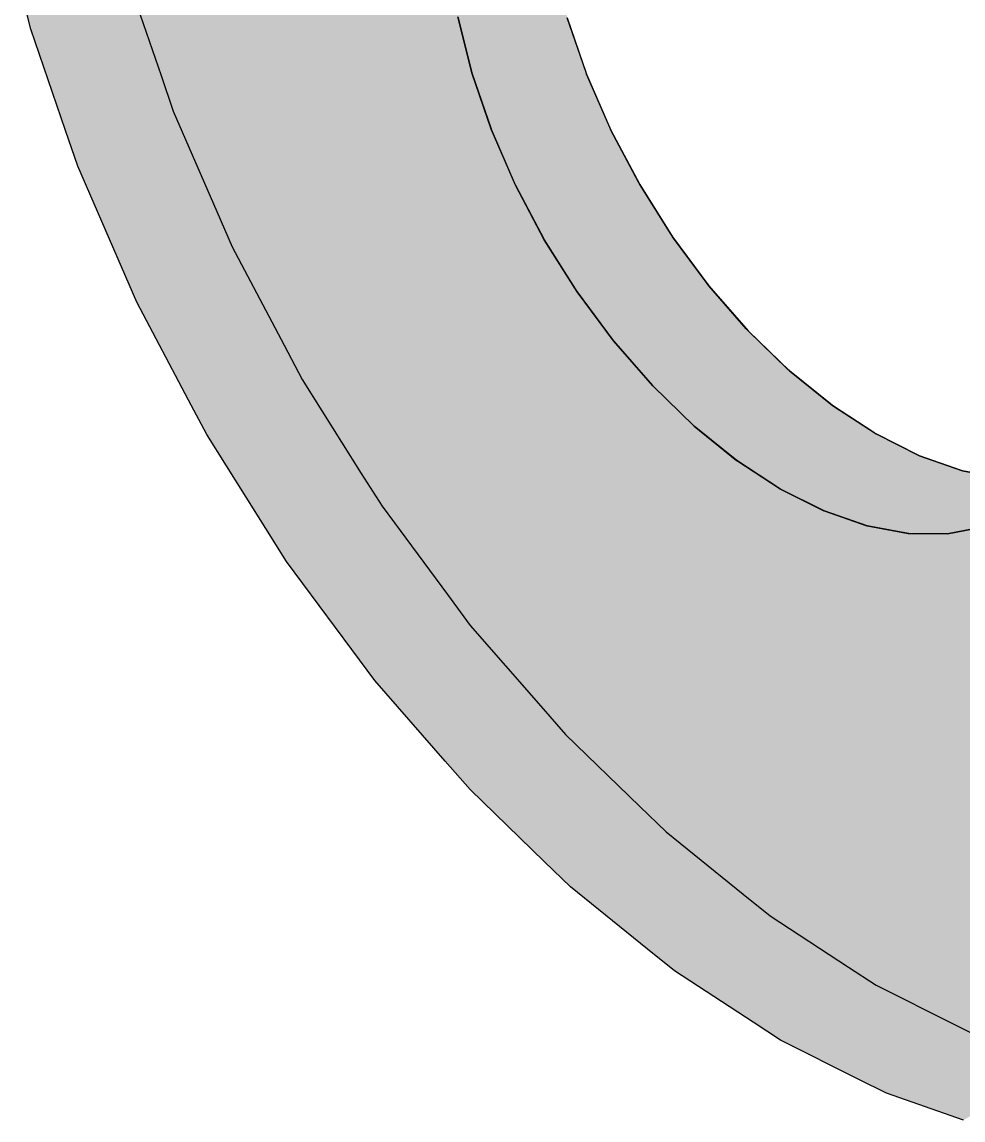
# Model space of a CAD drawing. Extents: x 0 to 297, y 0 to 210.
# Drawn here: x 188.58 to 209.49, y 142.14 to 166.55 of the extents above; entities that cross this region are included whole.
import ezdxf

# ---------------------------------------------------------------- set-up
doc = ezdxf.new("R2010")
doc.units = 0
doc.layers.add('SOMBRA', color=8, linetype='CONTINUOUS')
doc.layers.add('VISIBLE', color=7, linetype='CONTINUOUS')

msp = doc.modelspace()

# ---------------------------------------------------------------- linework, layer by layer
at = {"layer": 'SOMBRA', "color": 252}
for points in [[(189.2592, 169.0718), (188.5836, 167.1705), (189.9635, 166.2694)], [(189.2592, 169.0718), (189.9635, 166.2694), (193.1191, 165.9568)], [(192.5584, 168.1878), (189.2592, 169.0718), (193.1191, 165.9568)], [(190.705, 168.3952), (190.902, 167.6113), (188.7807, 166.3866)], [(190.705, 168.3952), (188.7807, 166.3866), (189.1349, 167.4888)], [(192.5584, 168.1878), (193.1191, 165.9568), (195.0582, 165.7647)], [(194.5857, 167.6446), (192.5584, 168.1878), (195.0582, 165.7647)], [(198.5778, 165.4243), (200.389, 167.8828), (198.2677, 166.658)], [(198.5778, 165.4243), (200.6864, 166.6996), (200.389, 167.8828)], [(189.1349, 167.4888), (188.7807, 166.3866), (188.5836, 167.1705)], [(190.104, 164.4512), (188.7807, 166.3866), (190.902, 167.6113)], [(191.6741, 165.3577), (190.104, 164.4512), (190.902, 167.6113)], [(194.5857, 167.6446), (195.0582, 165.7647), (196.3353, 165.6382)], [(195.921, 167.2868), (194.5857, 167.6446), (196.3353, 165.6382)], [(195.921, 167.2868), (196.3353, 165.6382), (197.2072, 165.5518)], [(196.8326, 167.0426), (195.921, 167.2868), (197.2072, 165.5518)], [(188.5836, 167.1705), (188.7807, 166.3866), (189.9635, 166.2694)], [(196.8326, 167.0426), (197.2072, 165.5518), (197.8075, 165.4924)], [(197.4602, 166.8744), (196.8326, 167.0426), (197.8075, 165.4924)], [(197.4602, 166.8744), (197.8075, 165.4924), (198.211, 165.4524)], [(197.882, 166.7614), (197.4602, 166.8744), (198.211, 165.4524)], [(197.882, 166.7614), (198.211, 165.4524), (198.4605, 165.4277)], [(198.1429, 166.6915), (197.882, 166.7614), (198.4605, 165.4277)], [(200.6864, 166.6996), (198.5778, 165.4243), (198.5799, 165.4159)], [(200.6864, 166.6996), (198.5799, 165.4159), (200.7012, 166.6406)], [(198.1429, 166.6915), (198.4605, 165.4277), (198.5799, 165.4159)], [(198.2677, 166.658), (198.1429, 166.6915), (198.5799, 165.4159)], [(199.0065, 164.1706), (200.7012, 166.6406), (198.5799, 165.4159)], [(199.0065, 164.1706), (201.1103, 165.4464), (200.7012, 166.6406)], [(190.104, 164.4512), (189.5527, 164.133), (188.7807, 166.3866)], [(189.9635, 166.2694), (188.7807, 166.3866), (189.5527, 164.133)], [(189.9635, 166.2694), (189.5527, 164.133), (190.9327, 163.4407)], [(189.9635, 166.2694), (190.9327, 163.4407), (193.8906, 163.7049)], [(193.1191, 165.9568), (189.9635, 166.2694), (193.8906, 163.7049)], [(193.1191, 165.9568), (193.8906, 163.7049), (195.7083, 163.8672)], [(195.0582, 165.7647), (193.1191, 165.9568), (195.7083, 163.8672)], [(195.0582, 165.7647), (195.7083, 163.8672), (196.9054, 163.9742)], [(196.3353, 165.6382), (195.0582, 165.7647), (196.9054, 163.9742)], [(196.3353, 165.6382), (196.9054, 163.9742), (197.7227, 164.0472)], [(197.2072, 165.5518), (196.3353, 165.6382), (197.7227, 164.0472)], [(197.2072, 165.5518), (197.7227, 164.0472), (198.2854, 164.0974)], [(197.8075, 165.4924), (197.2072, 165.5518), (198.2854, 164.0974)], [(197.8075, 165.4924), (198.2854, 164.0974), (198.6636, 164.1312)], [(198.211, 165.4524), (197.8075, 165.4924), (198.6636, 164.1312)], [(191.6741, 165.3577), (191.9452, 164.5664), (189.8238, 163.3417)], [(191.6741, 165.3577), (189.8238, 163.3417), (190.104, 164.4512)], [(198.211, 165.4524), (198.6636, 164.1312), (198.8975, 164.1521)], [(198.4605, 165.4277), (198.211, 165.4524), (198.8975, 164.1521)], [(198.4605, 165.4277), (198.8975, 164.1521), (199.0094, 164.1621)], [(198.5799, 165.4159), (198.4605, 165.4277), (199.0094, 164.1621)], [(201.1103, 165.4464), (199.0065, 164.1706), (199.0094, 164.1621)], [(201.1103, 165.4464), (199.0094, 164.1621), (201.1307, 165.3868)], [(199.5453, 162.9266), (201.1307, 165.3868), (199.0094, 164.1621)], [(199.5453, 162.9266), (201.6447, 164.202), (201.1307, 165.3868)], [(191.345, 161.424), (189.8238, 163.3417), (191.9452, 164.5664)], [(192.915, 162.3305), (191.345, 161.424), (191.9452, 164.5664)], [(190.104, 164.4512), (189.8238, 163.3417), (189.5527, 164.133)], [(189.5527, 164.133), (189.8238, 163.3417), (190.9327, 163.4407)], [(197.7227, 164.0472), (196.9054, 163.9742), (198.3702, 162.5543)], [(198.2854, 164.0974), (197.7227, 164.0472), (198.8858, 162.7134)], [(197.7227, 164.0472), (198.3702, 162.5543), (198.8858, 162.7134)], [(198.6636, 164.1312), (198.2854, 164.0974), (199.2322, 162.8204)], [(198.2854, 164.0974), (198.8858, 162.7134), (199.2322, 162.8204)], [(198.8975, 164.1521), (198.6636, 164.1312), (199.4465, 162.8865)], [(198.6636, 164.1312), (199.2322, 162.8204), (199.4465, 162.8865)], [(199.0094, 164.1621), (198.8975, 164.1521), (199.549, 162.9181)], [(198.8975, 164.1521), (199.4465, 162.8865), (199.549, 162.9181)], [(201.6447, 164.202), (199.5453, 162.9266), (199.549, 162.9181)], [(201.6447, 164.202), (199.549, 162.9181), (201.6703, 164.1429)], [(195.7083, 163.8672), (193.8906, 163.7049), (196.5248, 161.9846)], [(196.9054, 163.9742), (195.7083, 163.8672), (197.6215, 162.3232)], [(195.7083, 163.8672), (196.5248, 161.9846), (197.6215, 162.3232)], [(196.9054, 163.9742), (197.6215, 162.3232), (198.3702, 162.5543)], [(193.8906, 163.7049), (190.9327, 163.4407), (194.8597, 161.4706)], [(193.8906, 163.7049), (194.8597, 161.4706), (196.5248, 161.9846)], [(190.9327, 163.4407), (189.8238, 163.3417), (190.7937, 161.1057)], [(191.345, 161.424), (190.7937, 161.1057), (189.8238, 163.3417)], [(190.9327, 163.4407), (190.7937, 161.1057), (192.15, 160.6342)], [(190.9327, 163.4407), (192.15, 160.6342), (194.8597, 161.4706)], [(199.2322, 162.8204), (198.8858, 162.7134), (199.907, 161.5423)], [(199.4465, 162.8865), (199.2322, 162.8204), (200.0979, 161.6525)], [(199.2322, 162.8204), (199.907, 161.5423), (200.0979, 161.6525)], [(199.549, 162.9181), (199.4465, 162.8865), (200.1893, 161.7053)], [(199.4465, 162.8865), (200.0979, 161.6525), (200.1893, 161.7053)], [(198.3702, 162.5543), (197.6215, 162.3232), (199.1387, 161.0987)], [(198.8858, 162.7134), (198.3702, 162.5543), (199.5982, 161.364)], [(198.3702, 162.5543), (199.1387, 161.0987), (199.5982, 161.364)], [(198.8858, 162.7134), (199.5982, 161.364), (199.907, 161.5423)], [(192.915, 162.3305), (193.2555, 161.5454), (191.1342, 160.3206)], [(192.915, 162.3305), (191.1342, 160.3206), (191.345, 161.424)], [(197.6215, 162.3232), (196.5248, 161.9846), (198.4714, 160.7135)], [(197.6215, 162.3232), (198.4714, 160.7135), (199.1387, 161.0987)], [(196.5248, 161.9846), (194.8597, 161.4706), (197.494, 160.1491)], [(196.5248, 161.9846), (197.494, 160.1491), (198.4714, 160.7135)], [(200.0979, 161.6525), (199.907, 161.5423), (200.8408, 160.4713)], [(200.1893, 161.7053), (200.0979, 161.6525), (200.9195, 160.5443)], [(200.0979, 161.6525), (200.8408, 160.4713), (200.9195, 160.5443)], [(191.345, 161.424), (191.1342, 160.3206), (190.7937, 161.1057)], [(192.8365, 158.4589), (191.1342, 160.3206), (193.2555, 161.5454)], [(194.8597, 161.4706), (192.15, 160.6342), (196.0098, 159.2923)], [(194.4065, 159.3654), (192.8365, 158.4589), (193.2555, 161.5454)], [(194.8597, 161.4706), (196.0098, 159.2923), (197.494, 160.1491)], [(199.5982, 161.364), (199.1387, 161.0987), (200.4106, 160.0723)], [(199.907, 161.5423), (199.5982, 161.364), (200.6764, 160.3189)], [(199.5982, 161.364), (200.4106, 160.0723), (200.6764, 160.3189)], [(199.907, 161.5423), (200.6764, 160.3189), (200.8408, 160.4713)], [(190.7937, 161.1057), (191.1342, 160.3206), (192.15, 160.6342)], [(199.1387, 161.0987), (198.4714, 160.7135), (200.015, 159.7054)], [(199.1387, 161.0987), (200.015, 159.7054), (200.4106, 160.0723)], [(192.15, 160.6342), (191.1342, 160.3206), (192.2852, 158.1406)], [(192.15, 160.6342), (192.2852, 158.1406), (193.5947, 157.8979)], [(192.15, 160.6342), (193.5947, 157.8979), (196.0098, 159.2923)], [(198.4714, 160.7135), (197.494, 160.1491), (199.4405, 159.1726)], [(198.4714, 160.7135), (199.4405, 159.1726), (200.015, 159.7054)], [(200.8408, 160.4713), (200.6764, 160.3189), (201.6624, 159.3631)], [(200.9195, 160.5443), (200.8408, 160.4713), (201.727, 159.4551)], [(200.8408, 160.4713), (201.6624, 159.3631), (201.727, 159.4551)], [(192.8365, 158.4589), (192.2852, 158.1406), (191.1342, 160.3206)], [(197.494, 160.1491), (196.0098, 159.2923), (198.599, 158.3921)], [(197.494, 160.1491), (198.599, 158.3921), (199.4405, 159.1726)], [(200.6764, 160.3189), (200.4106, 160.0723), (201.5274, 159.171)], [(200.6764, 160.3189), (201.5274, 159.171), (201.6624, 159.3631)], [(200.4106, 160.0723), (200.015, 159.7054), (201.309, 158.8604)], [(200.4106, 160.0723), (201.309, 158.8604), (201.5274, 159.171)], [(200.015, 159.7054), (199.4405, 159.1726), (200.9841, 158.3982)], [(200.015, 159.7054), (200.9841, 158.3982), (201.309, 158.8604)], [(201.727, 159.4551), (201.6624, 159.3631), (202.5981, 158.4562)], [(194.4065, 159.3654), (194.8107, 158.5999), (192.6893, 157.3752)], [(194.4065, 159.3654), (192.6893, 157.3752), (192.8365, 158.4589)], [(196.0098, 159.2923), (193.5947, 157.8979), (197.3213, 157.207)], [(196.0098, 159.2923), (197.3213, 157.207), (198.599, 158.3921)], [(199.4405, 159.1726), (198.599, 158.3921), (200.5123, 157.7269)], [(199.4405, 159.1726), (200.5123, 157.7269), (200.9841, 158.3982)], [(201.5274, 159.171), (201.309, 158.8604), (202.4452, 158.1184)], [(201.6624, 159.3631), (201.5274, 159.171), (202.5486, 158.3469)], [(201.5274, 159.171), (202.4452, 158.1184), (202.5486, 158.3469)], [(201.6624, 159.3631), (202.5486, 158.3469), (202.5981, 158.4562)], [(201.309, 158.8604), (200.9841, 158.3982), (202.2781, 157.749)], [(201.309, 158.8604), (202.2781, 157.749), (202.4452, 158.1184)], [(192.8365, 158.4589), (192.6893, 157.3752), (192.2852, 158.1406)], [(194.5531, 155.6066), (192.6893, 157.3752), (194.8107, 158.5999)], [(196.1231, 156.5131), (194.5531, 155.6066), (194.8107, 158.5999)], [(200.9841, 158.3982), (200.5123, 157.7269), (202.0295, 157.1994)], [(200.9841, 158.3982), (202.0295, 157.1994), (202.2781, 157.749)], [(202.5981, 158.4562), (202.5486, 158.3469), (203.5177, 157.5648)], [(198.599, 158.3921), (197.3213, 157.207), (199.8211, 156.7436)], [(198.599, 158.3921), (199.8211, 156.7436), (200.5123, 157.7269)], [(202.5486, 158.3469), (202.4452, 158.1184), (203.4843, 157.4399)], [(202.5486, 158.3469), (203.4843, 157.4399), (203.5177, 157.5648)], [(192.2852, 158.1406), (192.6893, 157.3752), (193.5947, 157.8979)], [(202.4452, 158.1184), (202.2781, 157.749), (203.4144, 157.179)], [(202.4452, 158.1184), (203.4144, 157.179), (203.4843, 157.4399)], [(193.5947, 157.8979), (192.6893, 157.3752), (194.0018, 155.2884)], [(193.5947, 157.8979), (194.0018, 155.2884), (195.242, 155.2786)], [(193.5947, 157.8979), (195.242, 155.2786), (197.3213, 157.207)], [(200.5123, 157.7269), (199.8211, 156.7436), (201.6683, 156.4012)], [(200.5123, 157.7269), (201.6683, 156.4012), (202.0295, 157.1994)], [(202.2781, 157.749), (202.0295, 157.1994), (203.3013, 156.7572)], [(202.2781, 157.749), (203.3013, 156.7572), (203.4144, 157.179)], [(203.4843, 157.4399), (203.4144, 157.179), (204.4534, 156.6578)], [(203.5177, 157.5648), (203.4843, 157.4399), (204.4702, 156.796)], [(203.4843, 157.4399), (204.4534, 156.6578), (204.4702, 156.796)], [(194.5531, 155.6066), (194.0018, 155.2884), (192.6893, 157.3752)], [(197.3213, 157.207), (195.242, 155.2786), (198.7717, 155.2506)], [(197.3213, 157.207), (198.7717, 155.2506), (199.8211, 156.7436)], [(202.0295, 157.1994), (201.6683, 156.4012), (203.1332, 156.1296)], [(202.0295, 157.1994), (203.1332, 156.1296), (203.3013, 156.7572)], [(203.4144, 157.179), (203.3013, 156.7572), (204.4181, 156.369)], [(203.4144, 157.179), (204.4181, 156.369), (204.4534, 156.6578)], [(199.8211, 156.7436), (198.7717, 155.2506), (201.1393, 155.2319)], [(199.8211, 156.7436), (201.1393, 155.2319), (201.6683, 156.4012)], [(203.3013, 156.7572), (203.1332, 156.1296), (204.3611, 155.902)], [(203.3013, 156.7572), (204.3611, 155.902), (204.4181, 156.369)], [(204.4702, 156.796), (204.4534, 156.6578), (205.4393, 156.1632)], [(196.1231, 156.5131), (196.5839, 155.7804), (194.4626, 154.5557)], [(196.1231, 156.5131), (194.4626, 154.5557), (194.5531, 155.6066)], [(204.4534, 156.6578), (204.4181, 156.369), (205.4393, 156.0139)], [(204.4534, 156.6578), (205.4393, 156.0139), (205.4393, 156.1632)], [(201.6683, 156.4012), (201.1393, 155.2319), (202.8889, 155.218)], [(201.6683, 156.4012), (202.8889, 155.218), (203.1332, 156.1296)], [(204.4181, 156.369), (204.3611, 155.902), (205.4393, 155.7021)], [(204.4181, 156.369), (205.4393, 155.7021), (205.4393, 156.0139)], [(203.1332, 156.1296), (202.8889, 155.218), (204.2763, 155.2071)], [(203.1332, 156.1296), (204.2763, 155.2071), (204.3611, 155.902)], [(205.4393, 156.1632), (205.4393, 156.0139), (206.4084, 155.677)], [(205.4393, 156.0139), (205.4393, 155.7021), (206.4253, 155.5193)], [(205.4393, 156.0139), (206.4253, 155.5193), (206.4084, 155.677)], [(196.4654, 152.9161), (194.4626, 154.5557), (196.5839, 155.7804)], [(198.0354, 153.8225), (196.4654, 152.9161), (196.5839, 155.7804)], [(204.3611, 155.902), (204.2763, 155.2071), (205.4393, 155.1978)], [(204.3611, 155.902), (205.4393, 155.1978), (205.4393, 155.7021)], [(194.5531, 155.6066), (194.4626, 154.5557), (194.0018, 155.2884)], [(205.4393, 155.7021), (205.4393, 155.1978), (206.4606, 155.1898)], [(205.4393, 155.7021), (206.4606, 155.1898), (206.4253, 155.5193)], [(206.4084, 155.677), (206.4253, 155.5193), (207.361, 155.3458)], [(206.4253, 155.5193), (206.4606, 155.1898), (207.3944, 155.1824)], [(206.4253, 155.5193), (207.3944, 155.1824), (207.361, 155.3458)], [(194.0018, 155.2884), (194.4626, 154.5557), (195.242, 155.2786)], [(195.242, 155.2786), (194.4626, 154.5557), (195.9141, 152.5978)], [(195.242, 155.2786), (195.9141, 152.5978), (197.0639, 152.8211)], [(195.242, 155.2786), (197.0639, 152.8211), (198.7717, 155.2506)], [(198.7717, 155.2506), (197.0639, 152.8211), (200.3361, 153.4565)], [(198.7717, 155.2506), (200.3361, 153.4565), (201.1393, 155.2319)], [(201.1393, 155.2319), (200.3361, 153.4565), (202.5311, 153.8828)], [(201.1393, 155.2319), (202.5311, 153.8828), (202.8889, 155.218)], [(207.361, 155.3458), (207.3944, 155.1824), (208.2806, 155.1754)], [(209.1517, 155.1685), (209.2163, 155.0019), (209.9592, 155.3253)], [(209.2163, 155.0019), (210.0378, 155.1615), (209.9592, 155.3253)], [(202.8889, 155.218), (202.5311, 153.8828), (204.1531, 154.1978)], [(202.8889, 155.218), (204.1531, 154.1978), (204.2763, 155.2071)], [(204.2763, 155.2071), (204.1531, 154.1978), (205.4393, 154.4475)], [(204.2763, 155.2071), (205.4393, 154.4475), (205.4393, 155.1978)], [(205.4393, 155.1978), (205.4393, 154.4475), (206.5176, 154.6569)], [(205.4393, 155.1978), (206.5176, 154.6569), (206.4606, 155.1898)], [(206.4606, 155.1898), (206.5176, 154.6569), (207.4643, 154.8408)], [(206.4606, 155.1898), (207.4643, 154.8408), (207.3944, 155.1824)], [(207.3944, 155.1824), (207.4643, 154.8408), (208.3301, 155.0089)], [(207.3944, 155.1824), (208.3301, 155.0089), (208.2806, 155.1754)], [(207.4643, 154.8408), (208.4334, 154.6611), (208.3301, 155.0089)], [(208.2806, 155.1754), (208.3301, 155.0089), (209.1517, 155.1685)], [(208.3301, 155.0089), (209.2163, 155.0019), (209.1517, 155.1685)], [(208.3301, 155.0089), (208.4334, 154.6611), (209.2163, 155.0019)], [(208.4334, 154.6611), (209.3513, 154.6539), (209.2163, 155.0019)], [(209.2163, 155.0019), (209.3513, 154.6539), (210.0378, 155.1615)], [(209.3513, 154.6539), (210.2023, 154.8191), (210.0378, 155.1615)], [(206.5176, 154.6569), (207.5773, 154.2885), (207.4643, 154.8408)], [(207.4643, 154.8408), (207.5773, 154.2885), (208.4334, 154.6611)], [(209.3513, 154.6539), (209.5696, 154.0911), (210.2023, 154.8191)], [(196.4654, 152.9161), (195.9141, 152.5978), (194.4626, 154.5557)], [(205.4393, 154.4475), (206.6024, 153.8641), (206.5176, 154.6569)], [(206.5176, 154.6569), (206.6024, 153.8641), (207.5773, 154.2885)], [(207.5773, 154.2885), (208.6005, 154.0988), (208.4334, 154.6611)], [(208.4334, 154.6611), (208.6005, 154.0988), (209.3513, 154.6539)], [(208.6005, 154.0988), (209.5696, 154.0911), (209.3513, 154.6539)], [(204.1531, 154.1978), (205.4393, 153.3578), (205.4393, 154.4475)], [(205.4393, 154.4475), (205.4393, 153.3578), (206.6024, 153.8641)], [(206.6024, 153.8641), (207.7455, 153.4667), (207.5773, 154.2885)], [(207.5773, 154.2885), (207.7455, 153.4667), (208.6005, 154.0988)], [(202.5311, 153.8828), (203.9727, 152.7194), (204.1531, 154.1978)], [(204.1531, 154.1978), (203.9727, 152.7194), (205.4393, 153.3578)], [(207.7455, 153.4667), (208.8492, 153.2621), (208.6005, 154.0988)], [(208.6005, 154.0988), (208.8492, 153.2621), (209.5696, 154.0911)], [(208.8492, 153.2621), (209.8945, 153.2538), (209.5696, 154.0911)], [(198.0354, 153.8225), (198.545, 153.1351), (196.4237, 151.9103)], [(198.0354, 153.8225), (196.4237, 151.9103), (196.4654, 152.9161)], [(200.3361, 153.4565), (201.9879, 151.8554), (202.5311, 153.8828)], [(202.5311, 153.8828), (201.9879, 151.8554), (203.9727, 152.7194)], [(205.4393, 153.3578), (206.7256, 152.7126), (206.6024, 153.8641)], [(206.6024, 153.8641), (206.7256, 152.7126), (207.7455, 153.4667)], [(197.0639, 152.8211), (199.0291, 150.5675), (200.3361, 153.4565)], [(200.3361, 153.4565), (199.0291, 150.5675), (201.9879, 151.8554)], [(203.9727, 152.7194), (205.4393, 151.7616), (205.4393, 153.3578)], [(205.4393, 153.3578), (205.4393, 151.7616), (206.7256, 152.7126)], [(206.7256, 152.7126), (207.9898, 152.273), (207.7455, 153.4667)], [(207.7455, 153.4667), (207.9898, 152.273), (208.8492, 153.2621)], [(198.5406, 150.4332), (196.4237, 151.9103), (198.545, 153.1351)], [(200.1107, 151.3396), (198.5406, 150.4332), (198.545, 153.1351)], [(207.9898, 152.273), (209.2104, 152.0468), (208.8492, 153.2621)], [(208.8492, 153.2621), (209.2104, 152.0468), (209.8945, 153.2538)], [(209.2104, 152.0468), (210.3664, 152.0376), (209.8945, 153.2538)], [(196.4654, 152.9161), (196.4237, 151.9103), (195.9141, 152.5978)], [(195.9141, 152.5978), (196.4237, 151.9103), (197.0639, 152.8211)], [(197.0639, 152.8211), (196.4237, 151.9103), (197.9894, 150.1149)], [(197.0639, 152.8211), (197.9894, 150.1149), (199.0291, 150.5675)], [(201.9879, 151.8554), (203.6987, 150.4747), (203.9727, 152.7194)], [(203.9727, 152.7194), (203.6987, 150.4747), (205.4393, 151.7616)], [(205.4393, 151.7616), (206.906, 151.0259), (206.7256, 152.7126)], [(206.7256, 152.7126), (206.906, 151.0259), (207.9898, 152.273)], [(206.906, 151.0259), (208.3476, 150.5247), (207.9898, 152.273)], [(207.9898, 152.273), (208.3476, 150.5247), (209.2104, 152.0468)], [(198.5406, 150.4332), (197.9894, 150.1149), (196.4237, 151.9103)], [(199.0291, 150.5675), (201.1039, 148.5563), (201.9879, 151.8554)], [(201.9879, 151.8554), (201.1039, 148.5563), (203.6987, 150.4747)], [(208.3476, 150.5247), (209.7394, 150.2667), (209.2104, 152.0468)], [(209.2104, 152.0468), (209.7394, 150.2667), (210.3664, 152.0376)], [(203.6987, 150.4747), (205.4393, 149.3381), (205.4393, 151.7616)], [(205.4393, 151.7616), (205.4393, 149.3381), (206.906, 151.0259)], [(200.1107, 151.3396), (200.6604, 150.7092), (198.5391, 149.4845)], [(200.1107, 151.3396), (198.5391, 149.4845), (198.5406, 150.4332)], [(205.4393, 149.3381), (207.18, 148.4648), (206.906, 151.0259)], [(206.906, 151.0259), (207.18, 148.4648), (208.3476, 150.5247)], [(200.7434, 148.2004), (198.5391, 149.4845), (200.6604, 150.7092)], [(202.3134, 149.1069), (200.7434, 148.2004), (200.6604, 150.7092)], [(197.9894, 150.1149), (198.5391, 149.4845), (199.0291, 150.5675)], [(198.5406, 150.4332), (198.5391, 149.4845), (197.9894, 150.1149)], [(199.0291, 150.5675), (198.5391, 149.4845), (200.1921, 147.8822)], [(199.0291, 150.5675), (200.1921, 147.8822), (201.1039, 148.5563)], [(201.1039, 148.5563), (203.2529, 146.822), (203.6987, 150.4747)], [(203.6987, 150.4747), (203.2529, 146.822), (205.4393, 149.3381)], [(207.18, 148.4648), (208.8908, 147.87), (208.3476, 150.5247)], [(208.3476, 150.5247), (208.8908, 147.87), (209.7394, 150.2667)], [(208.8908, 147.87), (210.5426, 147.5638), (209.7394, 150.2667)], [(200.7434, 148.2004), (200.1921, 147.8822), (198.5391, 149.4845)], [(203.2529, 146.822), (205.4393, 145.3941), (205.4393, 149.3381)], [(205.4393, 149.3381), (205.4393, 145.3941), (207.18, 148.4648)], [(202.3134, 149.1069), (200.7725, 147.3196), (200.7434, 148.2004)], [(202.3134, 149.1069), (202.8938, 148.5443), (200.7725, 147.3196)], [(200.1921, 147.8822), (200.7725, 147.3196), (201.1039, 148.5563)], [(201.1039, 148.5563), (200.7725, 147.3196), (202.4846, 145.9378)], [(203.0359, 146.2561), (200.7725, 147.3196), (202.8938, 148.5443)], [(201.1039, 148.5563), (202.4846, 145.9378), (203.2529, 146.822)], [(204.606, 147.1626), (203.0359, 146.2561), (202.8938, 148.5443)], [(205.4393, 145.3941), (207.6258, 144.2973), (207.18, 148.4648)], [(207.18, 148.4648), (207.6258, 144.2973), (208.8908, 147.87)], [(200.7434, 148.2004), (200.7725, 147.3196), (200.1921, 147.8822)], [(207.6258, 144.2973), (209.7748, 143.5501), (208.8908, 147.87)], [(208.8908, 147.87), (209.7748, 143.5501), (210.5426, 147.5638)], [(203.0359, 146.2561), (202.4846, 145.9378), (200.7725, 147.3196)], [(204.606, 147.1626), (203.0858, 145.4527), (203.0359, 146.2561)], [(204.606, 147.1626), (205.2071, 146.6774), (203.0858, 145.4527)], [(202.4846, 145.9378), (203.0858, 145.4527), (203.2529, 146.822)], [(203.2529, 146.822), (203.0858, 145.4527), (204.8277, 144.3151)], [(203.2529, 146.822), (204.8277, 144.3151), (205.4393, 145.3941)], [(205.379, 144.6334), (203.0858, 145.4527), (205.2071, 146.6774)], [(206.949, 145.5399), (205.379, 144.6334), (205.2071, 146.6774)], [(203.0359, 146.2561), (203.0858, 145.4527), (202.4846, 145.9378)], [(206.949, 145.5399), (205.4393, 143.9157), (205.379, 144.6334)], [(206.949, 145.5399), (207.5607, 145.1405), (205.4393, 143.9157)], [(205.379, 144.6334), (204.8277, 144.3151), (203.0858, 145.4527)], [(204.8277, 144.3151), (205.4393, 143.9157), (205.4393, 145.3941)], [(205.4393, 145.3941), (205.4393, 143.9157), (207.1813, 143.0419)], [(205.4393, 145.3941), (207.1813, 143.0419), (207.6258, 144.2973)], [(207.7325, 143.3601), (205.4393, 143.9157), (207.5607, 145.1405)], [(209.3026, 144.2666), (207.7325, 143.3601), (207.5607, 145.1405)], [(205.379, 144.6334), (205.4393, 143.9157), (204.8277, 144.3151)], [(207.1813, 143.0419), (207.7929, 142.735), (207.6258, 144.2973)], [(207.6258, 144.2973), (207.7929, 142.735), (209.505, 142.1398)], [(207.6258, 144.2973), (209.505, 142.1398), (209.7748, 143.5501)], [(209.3026, 144.2666), (207.7929, 142.735), (207.7325, 143.3601)], [(209.3026, 144.2666), (209.9142, 143.9598), (207.7929, 142.735)], [(207.7325, 143.3601), (207.1813, 143.0419), (205.4393, 143.9157)], [(210.0563, 142.4581), (207.7929, 142.735), (209.9142, 143.9598)], [(207.7325, 143.3601), (207.7929, 142.735), (207.1813, 143.0419)], [(210.0563, 142.4581), (209.505, 142.1398), (207.7929, 142.735)]]:
    msp.add_solid(points, dxfattribs=at)
at = {"layer": 'SOMBRA', "color": 253}
for points in [[(196.0119, 164.9296), (191.6741, 165.3577), (190.902, 167.6113)], [(196.0119, 164.9296), (190.902, 167.6113), (192.0849, 167.4941)], [(197.8296, 165.092), (196.0119, 164.9296), (192.0849, 167.4941)], [(197.8296, 165.092), (192.0849, 167.4941), (195.2404, 167.1815)], [(199.0267, 165.1989), (197.8296, 165.092), (195.2404, 167.1815)], [(199.0267, 165.1989), (195.2404, 167.1815), (197.1795, 166.9895)], [(199.844, 165.2719), (199.0267, 165.1989), (197.1795, 166.9895)], [(199.844, 165.2719), (197.1795, 166.9895), (198.4566, 166.863)], [(200.4068, 165.3222), (199.844, 165.2719), (198.4566, 166.863)], [(200.4068, 165.3222), (198.4566, 166.863), (199.3285, 166.7766)], [(200.7849, 165.356), (200.4068, 165.3222), (199.3285, 166.7766)], [(200.7849, 165.356), (199.3285, 166.7766), (199.9288, 166.7171)], [(201.0188, 165.3768), (200.7849, 165.356), (199.9288, 166.7171)], [(201.0188, 165.3768), (199.9288, 166.7171), (200.3323, 166.6772)], [(201.1307, 165.3868), (201.0188, 165.3768), (200.3323, 166.6772)], [(201.1307, 165.3868), (200.3323, 166.6772), (200.5818, 166.6524)], [(201.1307, 165.3868), (200.5818, 166.6524), (200.7012, 166.6406)], [(193.054, 164.6654), (191.9452, 164.5664), (191.6741, 165.3577)], [(196.0119, 164.9296), (193.054, 164.6654), (191.6741, 165.3577)], [(201.0071, 163.9382), (199.0267, 165.1989), (199.844, 165.2719)], [(201.3535, 164.0451), (199.844, 165.2719), (200.4068, 165.3222)], [(201.3535, 164.0451), (201.0071, 163.9382), (199.844, 165.2719)], [(201.5678, 164.1112), (200.4068, 165.3222), (200.7849, 165.356)], [(201.5678, 164.1112), (201.3535, 164.0451), (200.4068, 165.3222)], [(201.6703, 164.1429), (200.7849, 165.356), (201.0188, 165.3768)], [(201.6703, 164.1429), (201.5678, 164.1112), (200.7849, 165.356)], [(201.6703, 164.1429), (201.0188, 165.3768), (201.1307, 165.3868)], [(199.7429, 163.5479), (196.0119, 164.9296), (197.8296, 165.092)], [(200.4916, 163.779), (197.8296, 165.092), (199.0267, 165.1989)], [(200.4916, 163.779), (199.7429, 163.5479), (197.8296, 165.092)], [(201.0071, 163.9382), (200.4916, 163.779), (199.0267, 165.1989)], [(198.6462, 163.2094), (193.054, 164.6654), (196.0119, 164.9296)], [(199.7429, 163.5479), (198.6462, 163.2094), (196.0119, 164.9296)], [(196.981, 162.6954), (191.9452, 164.5664), (193.054, 164.6654)], [(196.981, 162.6954), (192.915, 162.3305), (191.9452, 164.5664)], [(198.6462, 163.2094), (196.981, 162.6954), (193.054, 164.6654)], [(200.185, 161.7135), (201.6703, 164.1429), (199.549, 162.9181)], [(200.185, 161.7135), (202.2802, 162.9877), (201.6703, 164.1429)], [(202.2193, 162.8773), (201.0071, 163.9382), (201.3535, 164.0451)], [(202.3107, 162.93), (201.3535, 164.0451), (201.5678, 164.1112)], [(202.3107, 162.93), (202.2193, 162.8773), (201.3535, 164.0451)], [(202.3107, 162.93), (201.5678, 164.1112), (201.6703, 164.1429)], [(201.7195, 162.5888), (199.7429, 163.5479), (200.4916, 163.779)], [(202.0283, 162.767), (200.4916, 163.779), (201.0071, 163.9382)], [(202.0283, 162.767), (201.7195, 162.5888), (200.4916, 163.779)], [(202.2193, 162.8773), (202.0283, 162.767), (201.0071, 163.9382)], [(201.2601, 162.3235), (198.6462, 163.2094), (199.7429, 163.5479)], [(201.7195, 162.5888), (201.2601, 162.3235), (199.7429, 163.5479)], [(200.5927, 161.9382), (196.981, 162.6954), (198.6462, 163.2094)], [(201.2601, 162.3235), (200.5927, 161.9382), (198.6462, 163.2094)], [(202.2802, 162.9877), (200.185, 161.7135), (200.1893, 161.7053)], [(202.2802, 162.9877), (200.1893, 161.7053), (202.3107, 162.93)], [(200.9146, 160.5522), (202.3107, 162.93), (200.1893, 161.7053)], [(200.9146, 160.5522), (203.0062, 161.8242), (202.3107, 162.93)], [(203.0408, 161.7691), (202.0283, 162.767), (202.2193, 162.8773)], [(203.0408, 161.7691), (202.2193, 162.8773), (202.3107, 162.93)], [(196.981, 162.6954), (194.2713, 161.8589), (192.915, 162.3305)], [(199.6153, 161.3739), (194.2713, 161.8589), (196.981, 162.6954)], [(200.5927, 161.9382), (199.6153, 161.3739), (196.981, 162.6954)], [(202.7977, 161.5436), (201.2601, 162.3235), (201.7195, 162.5888)], [(202.9622, 161.6961), (201.7195, 162.5888), (202.0283, 162.767)], [(202.9622, 161.6961), (202.7977, 161.5436), (201.7195, 162.5888)], [(203.0408, 161.7691), (202.9622, 161.6961), (202.0283, 162.767)], [(194.2713, 161.8589), (193.2555, 161.5454), (192.915, 162.3305)], [(202.5319, 161.297), (200.5927, 161.9382), (201.2601, 162.3235)], [(202.7977, 161.5436), (202.5319, 161.297), (201.2601, 162.3235)], [(198.1311, 160.517), (193.2555, 161.5454), (194.2713, 161.8589)], [(199.6153, 161.3739), (198.1311, 160.517), (194.2713, 161.8589)], [(202.1364, 160.9302), (199.6153, 161.3739), (200.5927, 161.9382)], [(202.5319, 161.297), (202.1364, 160.9302), (200.5927, 161.9382)], [(203.0062, 161.8242), (200.9146, 160.5522), (200.9195, 160.5443)], [(203.0062, 161.8242), (200.9195, 160.5443), (203.0408, 161.7691)], [(201.7215, 159.4625), (203.0408, 161.7691), (200.9195, 160.5443)], [(201.7215, 159.4625), (203.81, 160.7316), (203.0408, 161.7691)], [(203.8483, 160.6798), (202.7977, 161.5436), (202.9622, 161.6961)], [(203.8483, 160.6798), (202.9622, 161.6961), (203.0408, 161.7691)], [(198.1311, 160.517), (194.4065, 159.3654), (193.2555, 161.5454)], [(201.5618, 160.3973), (198.1311, 160.517), (199.6153, 161.3739)], [(202.1364, 160.9302), (201.5618, 160.3973), (199.6153, 161.3739)], [(203.7837, 160.5879), (202.5319, 161.297), (202.7977, 161.5436)], [(203.8483, 160.6798), (203.7837, 160.5879), (202.7977, 161.5436)], [(203.6487, 160.3958), (202.1364, 160.9302), (202.5319, 161.297)], [(203.7837, 160.5879), (203.6487, 160.3958), (202.5319, 161.297)], [(203.4303, 160.0851), (201.5618, 160.3973), (202.1364, 160.9302)], [(203.6487, 160.3958), (203.4303, 160.0851), (202.1364, 160.9302)], [(203.81, 160.7316), (201.7215, 159.4625), (201.727, 159.4551)], [(203.81, 160.7316), (201.727, 159.4551), (203.8483, 160.6798)], [(202.5921, 158.463), (203.8483, 160.6798), (201.727, 159.4551)], [(202.5921, 158.463), (204.678, 159.7284), (203.8483, 160.6798)], [(204.7194, 159.6809), (203.7837, 160.5879), (203.8483, 160.6798)], [(198.1311, 160.517), (195.716, 159.1226), (194.4065, 159.3654)], [(200.7203, 159.6168), (195.716, 159.1226), (198.1311, 160.517)], [(201.5618, 160.3973), (200.7203, 159.6168), (198.1311, 160.517)], [(203.1055, 159.6229), (200.7203, 159.6168), (201.5618, 160.3973)], [(203.4303, 160.0851), (203.1055, 159.6229), (201.5618, 160.3973)], [(204.6699, 159.5716), (203.4303, 160.0851), (203.6487, 160.3958)], [(204.7194, 159.6809), (203.6487, 160.3958), (203.7837, 160.5879)], [(204.7194, 159.6809), (204.6699, 159.5716), (203.6487, 160.3958)], [(204.5666, 159.3432), (203.1055, 159.6229), (203.4303, 160.0851)], [(204.6699, 159.5716), (204.5666, 159.3432), (203.4303, 160.0851)], [(200.7203, 159.6168), (199.4426, 158.4318), (195.716, 159.1226)], [(202.6336, 158.9516), (199.4426, 158.4318), (200.7203, 159.6168)], [(203.1055, 159.6229), (202.6336, 158.9516), (200.7203, 159.6168)], [(204.678, 159.7284), (202.5921, 158.463), (202.5981, 158.4562)], [(204.678, 159.7284), (202.5981, 158.4562), (204.7194, 159.6809)], [(204.3995, 158.9738), (202.6336, 158.9516), (203.1055, 159.6229)], [(204.5666, 159.3432), (204.3995, 158.9738), (203.1055, 159.6229)], [(205.639, 158.7895), (204.6699, 159.5716), (204.7194, 159.6809)], [(205.639, 158.7895), (204.5666, 159.3432), (204.6699, 159.5716)], [(195.716, 159.1226), (194.8107, 158.5999), (194.4065, 159.3654)], [(205.6056, 158.6647), (204.3995, 158.9738), (204.5666, 159.3432)], [(205.639, 158.7895), (205.6056, 158.6647), (204.5666, 159.3432)], [(199.4426, 158.4318), (194.8107, 158.5999), (195.716, 159.1226)], [(202.6336, 158.9516), (201.9424, 157.9683), (199.4426, 158.4318)], [(204.1508, 158.4242), (201.9424, 157.9683), (202.6336, 158.9516)], [(204.3995, 158.9738), (204.1508, 158.4242), (202.6336, 158.9516)], [(205.5357, 158.4038), (204.1508, 158.4242), (204.3995, 158.9738)], [(205.6056, 158.6647), (205.5357, 158.4038), (204.3995, 158.9738)], [(206.5916, 158.0208), (205.5357, 158.4038), (205.6056, 158.6647)], [(206.5916, 158.0208), (205.6056, 158.6647), (205.639, 158.7895)], [(199.4426, 158.4318), (196.1231, 156.5131), (194.8107, 158.5999)], [(199.4426, 158.4318), (197.3634, 156.5033), (196.1231, 156.5131)], [(201.9424, 157.9683), (197.3634, 156.5033), (199.4426, 158.4318)], [(204.1508, 158.4242), (203.7896, 157.6259), (201.9424, 157.9683)], [(205.4227, 157.982), (203.7896, 157.6259), (204.1508, 158.4242)], [(205.5357, 158.4038), (205.4227, 157.982), (204.1508, 158.4242)], [(206.5747, 157.8826), (205.4227, 157.982), (205.5357, 158.4038)], [(206.5916, 158.0208), (206.5747, 157.8826), (205.5357, 158.4038)], [(201.9424, 157.9683), (200.893, 156.4754), (197.3634, 156.5033)], [(203.7896, 157.6259), (200.893, 156.4754), (201.9424, 157.9683)], [(205.4227, 157.982), (205.2545, 157.3544), (203.7896, 157.6259)], [(206.5394, 157.5937), (205.2545, 157.3544), (205.4227, 157.982)], [(206.5747, 157.8826), (206.5394, 157.5937), (205.4227, 157.982)], [(207.5607, 157.3879), (206.5747, 157.8826), (206.5916, 158.0208)], [(207.5607, 157.3879), (206.5394, 157.5937), (206.5747, 157.8826)], [(203.7896, 157.6259), (203.2606, 156.4566), (200.893, 156.4754)], [(205.2545, 157.3544), (203.2606, 156.4566), (203.7896, 157.6259)], [(206.5394, 157.5937), (206.4824, 157.1267), (205.2545, 157.3544)], [(207.5607, 157.2387), (206.4824, 157.1267), (206.5394, 157.5937)], [(207.5607, 157.3879), (207.5607, 157.2387), (206.5394, 157.5937)], [(205.2545, 157.3544), (205.0102, 156.4428), (203.2606, 156.4566)], [(206.4824, 157.1267), (205.0102, 156.4428), (205.2545, 157.3544)], [(207.5607, 157.2387), (207.5607, 156.9268), (206.4824, 157.1267)], [(208.5298, 156.9018), (207.5607, 157.2387), (207.5607, 157.3879)], [(208.5298, 156.9018), (207.5607, 156.9268), (207.5607, 157.2387)], [(206.4824, 157.1267), (206.3976, 156.4318), (205.0102, 156.4428)], [(207.5607, 156.9268), (206.3976, 156.4318), (206.4824, 157.1267)], [(207.5607, 156.9268), (207.5607, 156.4226), (206.3976, 156.4318)], [(208.5466, 156.744), (207.5607, 156.4226), (207.5607, 156.9268)], [(208.5298, 156.9018), (208.5466, 156.744), (207.5607, 156.9268)], [(208.5466, 156.744), (208.5819, 156.4145), (207.5607, 156.4226)], [(209.4823, 156.5706), (208.5466, 156.744), (208.5298, 156.9018)], [(209.4823, 156.5706), (208.5819, 156.4145), (208.5466, 156.744)], [(197.3634, 156.5033), (196.5839, 155.7804), (196.1231, 156.5131)], [(200.893, 156.4754), (196.5839, 155.7804), (197.3634, 156.5033)], [(200.893, 156.4754), (198.0354, 153.8225), (196.5839, 155.7804)], [(200.893, 156.4754), (199.1852, 154.0458), (198.0354, 153.8225)], [(203.2606, 156.4566), (199.1852, 154.0458), (200.893, 156.4754)], [(203.2606, 156.4566), (202.4574, 154.6813), (199.1852, 154.0458)], [(205.0102, 156.4428), (202.4574, 154.6813), (203.2606, 156.4566)], [(205.0102, 156.4428), (204.6524, 155.1075), (202.4574, 154.6813)], [(206.3976, 156.4318), (204.6524, 155.1075), (205.0102, 156.4428)], [(209.4823, 156.5706), (209.5157, 156.4071), (208.5819, 156.4145)], [(210.4019, 156.4001), (209.5157, 156.4071), (209.4823, 156.5706)], [(206.3976, 156.4318), (206.2744, 155.4225), (204.6524, 155.1075)], [(207.5607, 156.4226), (206.2744, 155.4225), (206.3976, 156.4318)], [(207.5607, 156.4226), (207.5607, 155.6723), (206.2744, 155.4225)], [(208.5819, 156.4145), (207.5607, 155.6723), (207.5607, 156.4226)], [(208.5819, 156.4145), (208.6389, 155.8817), (207.5607, 155.6723)], [(209.5157, 156.4071), (208.6389, 155.8817), (208.5819, 156.4145)], [(209.5157, 156.4071), (209.5856, 156.0655), (208.6389, 155.8817)], [(209.5856, 156.0655), (208.7237, 155.0888), (208.6389, 155.8817)], [(209.5856, 156.0655), (209.6987, 155.5132), (208.7237, 155.0888)], [(208.6389, 155.8817), (207.5607, 154.5826), (207.5607, 155.6723)], [(208.6389, 155.8817), (208.7237, 155.0888), (207.5607, 154.5826)], [(207.5607, 155.6723), (206.094, 153.9441), (206.2744, 155.4225)], [(207.5607, 155.6723), (207.5607, 154.5826), (206.094, 153.9441)], [(209.6987, 155.5132), (208.8469, 153.9373), (208.7237, 155.0888)], [(209.6987, 155.5132), (209.8668, 154.6914), (208.8469, 153.9373)], [(206.2744, 155.4225), (204.1092, 153.0802), (204.6524, 155.1075)], [(206.2744, 155.4225), (206.094, 153.9441), (204.1092, 153.0802)], [(204.6524, 155.1075), (201.1504, 151.7922), (202.4574, 154.6813)], [(204.6524, 155.1075), (204.1092, 153.0802), (201.1504, 151.7922)], [(208.7237, 155.0888), (207.5607, 152.9864), (207.5607, 154.5826)], [(208.7237, 155.0888), (208.8469, 153.9373), (207.5607, 152.9864)], [(202.4574, 154.6813), (200.1107, 151.3396), (198.545, 153.1351)], [(202.4574, 154.6813), (198.545, 153.1351), (199.1852, 154.0458)], [(202.4574, 154.6813), (201.1504, 151.7922), (200.1107, 151.3396)], [(207.5607, 154.5826), (205.82, 151.6995), (206.094, 153.9441)], [(207.5607, 154.5826), (207.5607, 152.9864), (205.82, 151.6995)], [(209.8668, 154.6914), (209.0273, 152.2506), (208.8469, 153.9373)], [(209.8668, 154.6914), (210.1111, 153.4978), (209.0273, 152.2506)], [(199.1852, 154.0458), (198.545, 153.1351), (198.0354, 153.8225)], [(206.094, 153.9441), (203.2252, 149.781), (204.1092, 153.0802)], [(206.094, 153.9441), (205.82, 151.6995), (203.2252, 149.781)], [(208.8469, 153.9373), (207.5607, 150.5628), (207.5607, 152.9864)], [(208.8469, 153.9373), (209.0273, 152.2506), (207.5607, 150.5628)], [(210.1111, 153.4978), (209.3013, 149.6896), (209.0273, 152.2506)], [(210.1111, 153.4978), (210.4689, 151.7494), (209.3013, 149.6896)], [(204.1092, 153.0802), (202.3134, 149.1069), (200.6604, 150.7092)], [(204.1092, 153.0802), (200.6604, 150.7092), (201.1504, 151.7922)], [(204.1092, 153.0802), (203.2252, 149.781), (202.3134, 149.1069)], [(207.5607, 152.9864), (205.3742, 148.0467), (205.82, 151.6995)], [(207.5607, 152.9864), (207.5607, 150.5628), (205.3742, 148.0467)], [(209.0273, 152.2506), (207.5607, 146.6189), (207.5607, 150.5628)], [(209.0273, 152.2506), (209.3013, 149.6896), (207.5607, 146.6189)], [(201.1504, 151.7922), (200.6604, 150.7092), (200.1107, 151.3396)], [(205.82, 151.6995), (204.606, 147.1626), (202.8938, 148.5443)], [(205.82, 151.6995), (202.8938, 148.5443), (203.2252, 149.781)], [(205.82, 151.6995), (205.3742, 148.0467), (204.606, 147.1626)], [(210.4689, 151.7494), (209.7471, 145.522), (209.3013, 149.6896)], [(207.5607, 150.5628), (205.2071, 146.6774), (205.3742, 148.0467)], [(207.5607, 150.5628), (206.949, 145.5399), (205.2071, 146.6774)], [(207.5607, 150.5628), (207.5607, 146.6189), (206.949, 145.5399)], [(203.2252, 149.781), (202.8938, 148.5443), (202.3134, 149.1069)], [(209.3013, 149.6896), (207.5607, 145.1405), (207.5607, 146.6189)], [(209.3013, 149.6896), (209.3026, 144.2666), (207.5607, 145.1405)], [(209.3013, 149.6896), (209.7471, 145.522), (209.3026, 144.2666)], [(205.3742, 148.0467), (205.2071, 146.6774), (204.606, 147.1626)], [(207.5607, 146.6189), (207.5607, 145.1405), (206.949, 145.5399)], [(209.7471, 145.522), (209.9142, 143.9598), (209.3026, 144.2666)]]:
    msp.add_solid(points, dxfattribs=at)
at = {"layer": 'SOMBRA', "color": 254}
for points in [[(203.5115, 157.5708), (204.7194, 159.6809), (202.5981, 158.4562)], [(203.5115, 157.5708), (205.5953, 158.8318), (204.7194, 159.6809)], [(205.5953, 158.8318), (203.5115, 157.5708), (203.5177, 157.5648)], [(205.5953, 158.8318), (203.5177, 157.5648), (205.639, 158.7895)], [(204.4638, 156.8013), (205.639, 158.7895), (203.5177, 157.5648)], [(204.4638, 156.8013), (206.5463, 158.0573), (205.639, 158.7895)], [(206.5463, 158.0573), (204.4638, 156.8013), (204.4702, 156.796)], [(206.5463, 158.0573), (204.4702, 156.796), (206.5916, 158.0208)], [(205.4328, 156.1675), (206.5916, 158.0208), (204.4702, 156.796)], [(205.4328, 156.1675), (207.5146, 157.418), (206.5916, 158.0208)], [(207.5146, 157.418), (205.4328, 156.1675), (205.4393, 156.1632)], [(207.5146, 157.418), (205.4393, 156.1632), (207.5607, 157.3879)], [(206.4019, 155.6803), (207.5607, 157.3879), (205.4393, 156.1632)], [(206.4019, 155.6803), (208.4837, 156.9248), (207.5607, 157.3879)], [(208.4837, 156.9248), (206.4019, 155.6803), (206.4084, 155.677)], [(208.4837, 156.9248), (206.4084, 155.677), (208.5298, 156.9018)], [(207.3545, 155.3481), (208.5298, 156.9018), (206.4084, 155.677)], [(207.3545, 155.3481), (209.4371, 156.5863), (208.5298, 156.9018)], [(209.4371, 156.5863), (207.3545, 155.3481), (207.361, 155.3458)], [(209.4371, 156.5863), (207.361, 155.3458), (209.4823, 156.5706)], [(208.2744, 155.1765), (209.4823, 156.5706), (207.361, 155.3458)], [(208.2744, 155.1765), (210.3583, 156.4082), (209.4823, 156.5706)], [(210.3583, 156.4082), (208.2744, 155.1765), (208.2806, 155.1754)], [(210.3583, 156.4082), (208.2806, 155.1754), (210.4019, 156.4001)], [(209.1457, 155.1685), (210.4019, 156.4001), (208.2806, 155.1754)], [(209.1457, 155.1685), (211.2316, 156.3935), (210.4019, 156.4001)], [(211.2316, 156.3935), (209.1457, 155.1685), (209.1517, 155.1685)], [(211.2316, 156.3935), (209.1517, 155.1685), (211.273, 156.3932)], [(209.9537, 155.3242), (211.273, 156.3932), (209.1517, 155.1685)]]:
    msp.add_solid(points, dxfattribs=at)
at = {"layer": 'VISIBLE'}
for p, q in [((190.902, 167.6113), (191.6741, 165.3577)), ((188.7807, 166.3866), (188.5836, 167.1705)), ((198.5799, 165.4159), (198.2677, 166.658)), ((198.2677, 166.658), (198.5778, 165.4243)), ((200.7012, 166.6406), (201.1307, 165.3868)), ((201.1103, 165.4464), (200.7012, 166.6406)), ((189.5527, 164.133), (188.7807, 166.3866)), ((191.6741, 165.3577), (191.9452, 164.5664)), ((198.5778, 165.4243), (198.5799, 165.4159)), ((199.0094, 164.1621), (198.5799, 165.4159)), ((198.5799, 165.4159), (199.0065, 164.1706)), ((201.1307, 165.3868), (201.1103, 165.4464)), ((201.1307, 165.3868), (201.6703, 164.1429)), ((201.6447, 164.202), (201.1307, 165.3868)), ((191.9452, 164.5664), (192.915, 162.3305)), ((189.8238, 163.3417), (189.5527, 164.133)), ((199.0065, 164.1706), (199.0094, 164.1621)), ((199.549, 162.9181), (199.0094, 164.1621)), ((199.0094, 164.1621), (199.5453, 162.9266)), ((201.6703, 164.1429), (201.6447, 164.202)), ((201.6703, 164.1429), (202.3107, 162.93)), ((202.2802, 162.9877), (201.6703, 164.1429)), ((190.7937, 161.1057), (189.8238, 163.3417)), ((199.5453, 162.9266), (199.549, 162.9181)), ((200.1893, 161.7053), (199.549, 162.9181)), ((199.549, 162.9181), (200.185, 161.7135)), ((202.3107, 162.93), (202.2802, 162.9877)), ((202.3107, 162.93), (203.0408, 161.7691)), ((203.0062, 161.8242), (202.3107, 162.93)), ((192.915, 162.3305), (193.2555, 161.5454)), ((203.0408, 161.7691), (203.0062, 161.8242)), ((200.185, 161.7135), (200.1893, 161.7053)), ((200.9195, 160.5443), (200.1893, 161.7053)), ((200.1893, 161.7053), (200.9146, 160.5522)), ((203.0408, 161.7691), (203.8483, 160.6798)), ((203.81, 160.7316), (203.0408, 161.7691)), ((193.2555, 161.5454), (194.4065, 159.3654)), ((191.1342, 160.3206), (190.7937, 161.1057)), ((203.8483, 160.6798), (203.81, 160.7316)), ((203.8483, 160.6798), (204.7194, 159.6809)), ((204.678, 159.7284), (203.8483, 160.6798)), ((200.9146, 160.5522), (200.9195, 160.5443)), ((201.727, 159.4551), (200.9195, 160.5443)), ((200.9195, 160.5443), (201.7215, 159.4625)), ((192.2852, 158.1406), (191.1342, 160.3206)), ((204.7194, 159.6809), (204.678, 159.7284)), ((204.7194, 159.6809), (205.639, 158.7895)), ((205.5953, 158.8318), (204.7194, 159.6809)), ((201.7215, 159.4625), (201.727, 159.4551)), ((202.5981, 158.4562), (201.727, 159.4551)), ((201.727, 159.4551), (202.5921, 158.463)), ((194.4065, 159.3654), (194.8107, 158.5999)), ((205.639, 158.7895), (205.5953, 158.8318)), ((205.639, 158.7895), (206.5916, 158.0208)), ((206.5463, 158.0573), (205.639, 158.7895)), ((194.8107, 158.5999), (196.1231, 156.5131)), ((202.5921, 158.463), (202.5981, 158.4562)), ((203.5177, 157.5648), (202.5981, 158.4562)), ((202.5981, 158.4562), (203.5115, 157.5708)), ((192.6893, 157.3752), (192.2852, 158.1406)), ((206.5916, 158.0208), (206.5463, 158.0573)), ((206.5916, 158.0208), (207.5607, 157.3879)), ((207.5146, 157.418), (206.5916, 158.0208)), ((203.5115, 157.5708), (203.5177, 157.5648)), ((204.4702, 156.796), (203.5177, 157.5648)), ((203.5177, 157.5648), (204.4638, 156.8013)), ((194.0018, 155.2884), (192.6893, 157.3752)), ((207.5607, 157.3879), (207.5146, 157.418)), ((207.5607, 157.3879), (208.5298, 156.9018)), ((208.4837, 156.9248), (207.5607, 157.3879)), ((204.4638, 156.8013), (204.4702, 156.796)), ((205.4393, 156.1632), (204.4702, 156.796)), ((204.4702, 156.796), (205.4328, 156.1675)), ((208.5298, 156.9018), (208.4837, 156.9248)), ((208.5298, 156.9018), (209.4823, 156.5706)), ((209.4371, 156.5863), (208.5298, 156.9018)), ((196.1231, 156.5131), (196.5839, 155.7804)), ((209.4823, 156.5706), (209.4371, 156.5863)), ((209.4823, 156.5706), (210.4019, 156.4001)), ((210.3583, 156.4082), (209.4823, 156.5706)), ((205.4328, 156.1675), (205.4393, 156.1632)), ((206.4084, 155.677), (205.4393, 156.1632)), ((205.4393, 156.1632), (206.4019, 155.6803)), ((196.5839, 155.7804), (198.0354, 153.8225)), ((206.4019, 155.6803), (206.4084, 155.677)), ((207.361, 155.3458), (206.4084, 155.677)), ((206.4084, 155.677), (207.3545, 155.3481)), ((194.4626, 154.5557), (194.0018, 155.2884)), ((207.3545, 155.3481), (207.361, 155.3458)), ((208.2806, 155.1754), (207.361, 155.3458)), ((207.361, 155.3458), (208.2744, 155.1765)), ((209.9592, 155.3253), (209.1517, 155.1685)), ((209.1517, 155.1685), (209.9537, 155.3242)), ((208.2744, 155.1765), (208.2806, 155.1754)), ((209.1517, 155.1685), (208.2806, 155.1754)), ((208.2806, 155.1754), (209.1457, 155.1685)), ((209.1457, 155.1685), (209.1517, 155.1685)), ((195.9141, 152.5978), (194.4626, 154.5557)), ((198.0354, 153.8225), (198.545, 153.1351)), ((198.545, 153.1351), (200.1107, 151.3396)), ((196.4237, 151.9103), (195.9141, 152.5978)), ((197.9894, 150.1149), (196.4237, 151.9103)), ((200.1107, 151.3396), (200.6604, 150.7092)), ((200.6604, 150.7092), (202.3134, 149.1069)), ((198.5391, 149.4845), (197.9894, 150.1149)), ((200.1921, 147.8822), (198.5391, 149.4845)), ((202.3134, 149.1069), (202.8938, 148.5443)), ((202.8938, 148.5443), (204.606, 147.1626)), ((200.7725, 147.3196), (200.1921, 147.8822)), ((202.4846, 145.9378), (200.7725, 147.3196)), ((204.606, 147.1626), (205.2071, 146.6774)), ((205.2071, 146.6774), (206.949, 145.5399)), ((203.0858, 145.4527), (202.4846, 145.9378)), ((206.949, 145.5399), (207.5607, 145.1405)), ((204.8277, 144.3151), (203.0858, 145.4527)), ((207.5607, 145.1405), (209.3026, 144.2666)), ((205.4393, 143.9157), (204.8277, 144.3151)), ((209.3026, 144.2666), (209.9142, 143.9598)), ((207.1813, 143.0419), (205.4393, 143.9157)), ((207.7929, 142.735), (207.1813, 143.0419)), ((209.505, 142.1398), (207.7929, 142.735))]:
    msp.add_line(p, q, dxfattribs=at)

doc.saveas('drawing.dxf')
